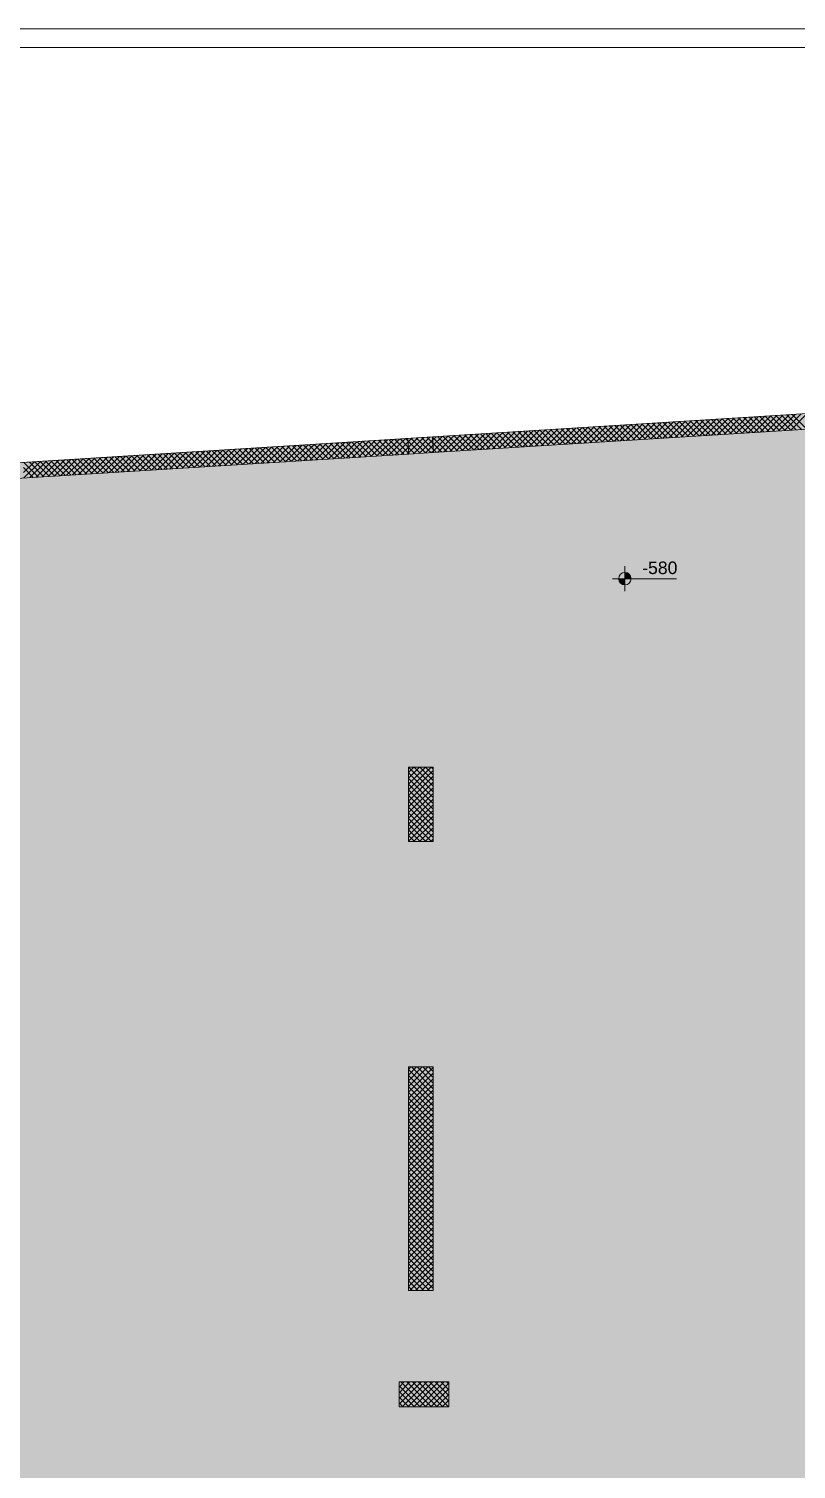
# Model space of a CAD drawing. Header units: metres. Extents: x 312 to 313.4, y 204 to 204.42.
# Drawn here: x 312.9706 to 313.1007, y 204.1772 to 204.4214 of the extents above; entities that cross this region are included whole.
import ezdxf

# ---------------------------------------------------------------- set-up
doc = ezdxf.new("R2010")
doc.units = ezdxf.units.M
for name, color, linetype, true_color in [('PDF_2D Drafting - General', 7, 'Continuous', 0x999999), ('PDF_A - Dimensionimi', 7, 'Continuous', 0x999999), ('PDF_A - Fleta', 7, 'Continuous', 0x6a6a6a), ('PDF_A - Muret', 7, 'Continuous', 0xaaaaaa), ('PDF_A - Shtyllat', 7, 'Continuous', 0x999999), ('PDF_A - Shtyllat bodrum', 7, 'Continuous', 0x999999)]:
    doc.layers.add(name, color=color, linetype=linetype, true_color=true_color)
doc.styles.add('PDF Arial', font='arial.ttf')

# ---------------------------------------------------------------- blocks, each defined once
blk = doc.blocks.new('bodrumi')
at = {"layer": 'PDF_2D Drafting - General', "true_color": 0xffffff, "transparency": 33554559}
blk.add_hatch(color=7, dxfattribs=at).paths.add_polyline_path([(0.00316, 0.24951), (0.00316, -0.0437), (-0.31895, -0.0437), (-0.31895, 0.21459), (-0.3188, 0.21675), (-0.31836, 0.21887), (-0.31763, 0.2209), (-0.31663, 0.22282), (-0.31538, 0.22459), (-0.3139, 0.22616), (-0.31221, 0.22752), (-0.31036, 0.22864), (-0.30837, 0.22949), (-0.30629, 0.23007), (-0.30414, 0.23035)])
at = {"layer": 'PDF_A - Dimensionimi', "transparency": 33554559}
for points in [[(-0.15644, 0.2135), (-0.15644, 0.21245), (-0.15684, 0.21253), (-0.15718, 0.21276), (-0.15741, 0.2131), (-0.15749, 0.2135)], [(-0.15644, 0.2135), (-0.15644, 0.21455), (-0.15604, 0.21447), (-0.1557, 0.21425), (-0.15547, 0.2139), (-0.15539, 0.2135)]]:
    blk.add_hatch(color=256, dxfattribs=at).paths.add_polyline_path(points)
at = {"layer": 'PDF_A - Muret', "true_color": 0xcccccc, "transparency": 33554559}
blk.add_hatch(color=254, dxfattribs=at).paths.add_polyline_path([(-0.26271, 0.23293), (-0.26255, 0.23031), (-0.25834, 0.23057), (-0.25851, 0.23319), (-0.19325, 0.23726), (-0.19309, 0.23463), (-0.29978, 0.22798), (-0.29994, 0.23061)])
at = {"layer": 'PDF_2D Drafting - General', "color": 8, "lineweight": 9, "true_color": 0x7f7f7f}
blk.add_lwpolyline([(0.00316, 0.24951), (-0.30414, 0.23035)], dxfattribs=at)
at = {"layer": 'PDF_A - Dimensionimi', "lineweight": 5}
for points in [[(-0.15644, 0.2114), (-0.15644, 0.21561)], [(-0.15855, 0.2135), (-0.15433, 0.2135)], [(-0.15433, 0.2135), (-0.14768, 0.2135)]]:
    blk.add_lwpolyline(points, dxfattribs=at)
blk.add_ellipse((-0.15644, 0.2135), major_axis=(0, 0.00105), ratio=0.999839, dxfattribs=at)
at = {"layer": 'PDF_A - Fleta', "color": 253, "lineweight": 5, "true_color": 0x999999}
for points in [[(-0.41369, 0.3067), (0.17388, 0.3067)], [(-0.3979, 0.30355), (0.17068, 0.30355)]]:
    blk.add_lwpolyline(points, dxfattribs=at)
at = {"layer": 'PDF_A - Muret', "color": 8, "lineweight": 18, "true_color": 0x7f7f7f}
for points in [[(-0.12369, 0.2416), (-0.18905, 0.23752)], [(-0.19325, 0.23726), (-0.25851, 0.23319)], [(-0.18888, 0.2349), (-0.12352, 0.23897)], [(-0.29978, 0.22798), (-0.19309, 0.23463)]]:
    blk.add_lwpolyline(points, dxfattribs=at)
at = {"layer": 'PDF_A - Muret', "lineweight": 9}
for points in [[(-0.16342, 0.23648), (-0.16061, 0.2393)], [(-0.16239, 0.23655), (-0.15958, 0.23936)], [(-0.16136, 0.23661), (-0.15855, 0.23942)], [(-0.1584, 0.2368), (-0.16088, 0.23928)], [(-0.16033, 0.23668), (-0.15752, 0.23949)], [(-0.15749, 0.23685), (-0.15997, 0.23934)], [(-0.1593, 0.23674), (-0.15648, 0.23955)], [(-0.15658, 0.23691), (-0.15906, 0.23939)], [(-0.15826, 0.23681), (-0.15545, 0.23962)], [(-0.15567, 0.23697), (-0.15815, 0.23945)], [(-0.15476, 0.23702), (-0.15724, 0.23951)], [(-0.15723, 0.23687), (-0.15442, 0.23968)], [(-0.15385, 0.23708), (-0.15633, 0.23956)], [(-0.1562, 0.23693), (-0.15339, 0.23975)], [(-0.15294, 0.23714), (-0.15542, 0.23962)], [(-0.15517, 0.237), (-0.15236, 0.23981)], [(-0.15203, 0.23719), (-0.15451, 0.23968)], [(-0.15414, 0.23706), (-0.15132, 0.23988)], [(-0.15112, 0.23725), (-0.1536, 0.23973)], [(-0.1531, 0.23713), (-0.15029, 0.23994)], [(-0.1502, 0.23731), (-0.15269, 0.23979)], [(-0.15207, 0.23719), (-0.14926, 0.24)], [(-0.14929, 0.23737), (-0.15178, 0.23985)], [(-0.15104, 0.23726), (-0.14823, 0.24007)], [(-0.14838, 0.23742), (-0.15086, 0.2399)], [(-0.15001, 0.23732), (-0.1472, 0.24013)], [(-0.14747, 0.23748), (-0.14995, 0.23996)], [(-0.14656, 0.23754), (-0.14904, 0.24002)], [(-0.14898, 0.23738), (-0.14616, 0.2402)], [(-0.14565, 0.23759), (-0.14813, 0.24007)], [(-0.14794, 0.23745), (-0.14513, 0.24026)], [(-0.14474, 0.23765), (-0.14722, 0.24013)], [(-0.14691, 0.23751), (-0.1441, 0.24033)], [(-0.14383, 0.23771), (-0.14631, 0.24019)], [(-0.14588, 0.23758), (-0.14307, 0.24039)], [(-0.14292, 0.23776), (-0.1454, 0.24024)], [(-0.14485, 0.23764), (-0.14204, 0.24045)], [(-0.14201, 0.23782), (-0.14449, 0.2403)], [(-0.14382, 0.23771), (-0.141, 0.24052)], [(-0.1411, 0.23788), (-0.14358, 0.24036)], [(-0.14278, 0.23777), (-0.13997, 0.24058)], [(-0.14018, 0.23793), (-0.14267, 0.24041)], [(-0.13927, 0.23799), (-0.14176, 0.24047)], [(-0.14175, 0.23784), (-0.13894, 0.24065)], [(-0.13836, 0.23805), (-0.14085, 0.24053)], [(-0.14072, 0.2379), (-0.13791, 0.24071)], [(-0.13745, 0.2381), (-0.13993, 0.24059)], [(-0.13969, 0.23796), (-0.13688, 0.24078)], [(-0.13654, 0.23816), (-0.13902, 0.24064)], [(-0.13866, 0.23803), (-0.13584, 0.24084)], [(-0.13563, 0.23822), (-0.13811, 0.2407)], [(-0.13762, 0.23809), (-0.13481, 0.2409)], [(-0.13472, 0.23827), (-0.1372, 0.24076)], [(-0.13659, 0.23816), (-0.13378, 0.24097)], [(-0.13381, 0.23833), (-0.13629, 0.24081)], [(-0.13556, 0.23822), (-0.13275, 0.24103)], [(-0.1329, 0.23839), (-0.13538, 0.24087)], [(-0.13453, 0.23829), (-0.13172, 0.2411)], [(-0.13199, 0.23844), (-0.13447, 0.24093)], [(-0.13108, 0.2385), (-0.13356, 0.24098)], [(-0.1335, 0.23835), (-0.13068, 0.24116)], [(-0.13017, 0.23856), (-0.13265, 0.24104)], [(-0.13246, 0.23841), (-0.12965, 0.24123)], [(-0.12925, 0.23861), (-0.13174, 0.2411)], [(-0.13143, 0.23848), (-0.12862, 0.24129)], [(-0.12834, 0.23867), (-0.13083, 0.24115)], [(-0.1304, 0.23854), (-0.12759, 0.24135)], [(-0.12743, 0.23873), (-0.12992, 0.24121)], [(-0.12937, 0.23861), (-0.12656, 0.24142)], [(-0.12652, 0.23878), (-0.129, 0.24127)], [(-0.12834, 0.23867), (-0.12552, 0.24148)], [(-0.12561, 0.23884), (-0.12809, 0.24132)], [(-0.20264, 0.23404), (-0.19983, 0.23685)], [(-0.20161, 0.2341), (-0.19879, 0.23692)], [(-0.20057, 0.23417), (-0.19776, 0.23698)], [(-0.19757, 0.23436), (-0.20005, 0.23684)], [(-0.19954, 0.23423), (-0.19673, 0.23704)], [(-0.19666, 0.23441), (-0.19914, 0.23689)], [(-0.19851, 0.2343), (-0.1957, 0.23711)], [(-0.19575, 0.23447), (-0.19823, 0.23695)], [(-0.19748, 0.23436), (-0.19467, 0.23717)], [(-0.19484, 0.23453), (-0.19732, 0.23701)], [(-0.19645, 0.23443), (-0.19363, 0.23724)], [(-0.19392, 0.23458), (-0.19641, 0.23706)], [(-0.19309, 0.23472), (-0.1955, 0.23712)], [(-0.19316, 0.23575), (-0.19458, 0.23718)], [(-0.19322, 0.23678), (-0.19367, 0.23724)], [(-0.18664, 0.23504), (-0.18904, 0.23744)], [(-0.18902, 0.23702), (-0.18847, 0.23756)], [(-0.18896, 0.23611), (-0.18744, 0.23762)], [(-0.1889, 0.23519), (-0.18641, 0.23769)], [(-0.18573, 0.23509), (-0.18821, 0.23758)], [(-0.18819, 0.23494), (-0.18538, 0.23775)], [(-0.18482, 0.23515), (-0.1873, 0.23763)], [(-0.18716, 0.235), (-0.18435, 0.23782)], [(-0.18391, 0.23521), (-0.18639, 0.23769)], [(-0.18613, 0.23507), (-0.18331, 0.23788)], [(-0.18299, 0.23526), (-0.18548, 0.23775)], [(-0.18509, 0.23513), (-0.18228, 0.23795)], [(-0.18208, 0.23532), (-0.18457, 0.2378)], [(-0.18406, 0.2352), (-0.18125, 0.23801)], [(-0.18117, 0.23538), (-0.18365, 0.23786)], [(-0.18303, 0.23526), (-0.18022, 0.23807)], [(-0.18026, 0.23543), (-0.18274, 0.23792)], [(-0.182, 0.23533), (-0.17919, 0.23814)], [(-0.17935, 0.23549), (-0.18183, 0.23797)], [(-0.18097, 0.23539), (-0.17815, 0.2382)], [(-0.17844, 0.23555), (-0.18092, 0.23803)], [(-0.17753, 0.2356), (-0.18001, 0.23809)], [(-0.17993, 0.23545), (-0.17712, 0.23827)], [(-0.17662, 0.23566), (-0.1791, 0.23814)], [(-0.1789, 0.23552), (-0.17609, 0.23833)], [(-0.17571, 0.23572), (-0.17819, 0.2382)], [(-0.17787, 0.23558), (-0.17506, 0.2384)], [(-0.1748, 0.23578), (-0.17728, 0.23826)], [(-0.17684, 0.23565), (-0.17403, 0.23846)], [(-0.17389, 0.23583), (-0.17637, 0.23831)], [(-0.17581, 0.23571), (-0.17299, 0.23852)], [(-0.17298, 0.23589), (-0.17546, 0.23837)], [(-0.17477, 0.23578), (-0.17196, 0.23859)], [(-0.17206, 0.23595), (-0.17455, 0.23843)], [(-0.17374, 0.23584), (-0.17093, 0.23865)], [(-0.17115, 0.236), (-0.17364, 0.23848)], [(-0.17024, 0.23606), (-0.17272, 0.23854)], [(-0.17271, 0.23591), (-0.1699, 0.23872)], [(-0.16933, 0.23612), (-0.17181, 0.2386)], [(-0.17168, 0.23597), (-0.16887, 0.23878)], [(-0.16842, 0.23617), (-0.1709, 0.23865)], [(-0.17065, 0.23603), (-0.16783, 0.23885)], [(-0.16751, 0.23623), (-0.16999, 0.23871)], [(-0.16961, 0.2361), (-0.1668, 0.23891)], [(-0.1666, 0.23629), (-0.16908, 0.23877)], [(-0.16858, 0.23616), (-0.16577, 0.23897)], [(-0.16569, 0.23634), (-0.16817, 0.23882)], [(-0.16755, 0.23623), (-0.16474, 0.23904)], [(-0.16478, 0.2364), (-0.16726, 0.23888)], [(-0.16652, 0.23629), (-0.16371, 0.2391)], [(-0.16387, 0.23646), (-0.16635, 0.23894)], [(-0.16549, 0.23636), (-0.16267, 0.23917)], [(-0.16296, 0.23651), (-0.16544, 0.239)], [(-0.16205, 0.23657), (-0.16453, 0.23905)], [(-0.16445, 0.23642), (-0.16164, 0.23923)], [(-0.16113, 0.23663), (-0.16362, 0.23911)], [(-0.16022, 0.23668), (-0.16271, 0.23917)], [(-0.15931, 0.23674), (-0.16179, 0.23922)], [(-0.24185, 0.23159), (-0.23904, 0.23441)], [(-0.24082, 0.23166), (-0.23801, 0.23447)], [(-0.23979, 0.23172), (-0.23698, 0.23454)], [(-0.23673, 0.23191), (-0.23922, 0.2344)], [(-0.23876, 0.23179), (-0.23594, 0.2346)], [(-0.23582, 0.23197), (-0.2383, 0.23445)], [(-0.23772, 0.23185), (-0.23491, 0.23466)], [(-0.23491, 0.23203), (-0.23739, 0.23451)], [(-0.23669, 0.23192), (-0.23388, 0.23473)], [(-0.234, 0.23208), (-0.23648, 0.23457)], [(-0.23566, 0.23198), (-0.23285, 0.23479)], [(-0.23309, 0.23214), (-0.23557, 0.23462)], [(-0.23218, 0.2322), (-0.23466, 0.23468)], [(-0.23463, 0.23205), (-0.23182, 0.23486)], [(-0.23127, 0.23225), (-0.23375, 0.23474)], [(-0.2336, 0.23211), (-0.23078, 0.23492)], [(-0.23036, 0.23231), (-0.23284, 0.23479)], [(-0.23256, 0.23217), (-0.22975, 0.23499)], [(-0.22945, 0.23237), (-0.23193, 0.23485)], [(-0.23153, 0.23224), (-0.22872, 0.23505)], [(-0.22854, 0.23242), (-0.23102, 0.23491)], [(-0.2305, 0.2323), (-0.22769, 0.23511)], [(-0.22763, 0.23248), (-0.23011, 0.23496)], [(-0.22947, 0.23237), (-0.22666, 0.23518)], [(-0.22671, 0.23254), (-0.2292, 0.23502)], [(-0.22844, 0.23243), (-0.22562, 0.23524)], [(-0.2258, 0.2326), (-0.22829, 0.23508)], [(-0.2274, 0.2325), (-0.22459, 0.23531)], [(-0.22489, 0.23265), (-0.22737, 0.23513)], [(-0.22398, 0.23271), (-0.22646, 0.23519)], [(-0.22637, 0.23256), (-0.22356, 0.23537)], [(-0.22307, 0.23277), (-0.22555, 0.23525)], [(-0.22534, 0.23262), (-0.22253, 0.23544)], [(-0.22216, 0.23282), (-0.22464, 0.2353)], [(-0.22431, 0.23269), (-0.2215, 0.2355)], [(-0.22125, 0.23288), (-0.22373, 0.23536)], [(-0.22328, 0.23275), (-0.22046, 0.23556)], [(-0.22034, 0.23294), (-0.22282, 0.23542)], [(-0.22224, 0.23282), (-0.21943, 0.23563)], [(-0.21943, 0.23299), (-0.22191, 0.23547)], [(-0.22121, 0.23288), (-0.2184, 0.23569)], [(-0.21852, 0.23305), (-0.221, 0.23553)], [(-0.22018, 0.23295), (-0.21737, 0.23576)], [(-0.21761, 0.23311), (-0.22009, 0.23559)], [(-0.2167, 0.23316), (-0.21918, 0.23565)], [(-0.21915, 0.23301), (-0.21634, 0.23582)], [(-0.21578, 0.23322), (-0.21827, 0.2357)], [(-0.21812, 0.23307), (-0.2153, 0.23589)], [(-0.21487, 0.23328), (-0.21736, 0.23576)], [(-0.21708, 0.23314), (-0.21427, 0.23595)], [(-0.21396, 0.23333), (-0.21644, 0.23582)], [(-0.21605, 0.2332), (-0.21324, 0.23602)], [(-0.21305, 0.23339), (-0.21553, 0.23587)], [(-0.21502, 0.23327), (-0.21221, 0.23608)], [(-0.21214, 0.23345), (-0.21462, 0.23593)], [(-0.21399, 0.23333), (-0.21118, 0.23614)], [(-0.21123, 0.2335), (-0.21371, 0.23599)], [(-0.21296, 0.2334), (-0.21014, 0.23621)], [(-0.21032, 0.23356), (-0.2128, 0.23604)], [(-0.21192, 0.23346), (-0.20911, 0.23627)], [(-0.20941, 0.23362), (-0.21189, 0.2361)], [(-0.2085, 0.23367), (-0.21098, 0.23616)], [(-0.21089, 0.23352), (-0.20808, 0.23634)], [(-0.20759, 0.23373), (-0.21007, 0.23621)], [(-0.20986, 0.23359), (-0.20705, 0.2364)], [(-0.20668, 0.23379), (-0.20916, 0.23627)], [(-0.20883, 0.23365), (-0.20602, 0.23647)], [(-0.20577, 0.23384), (-0.20825, 0.23633)], [(-0.2078, 0.23372), (-0.20498, 0.23653)], [(-0.20485, 0.2339), (-0.20734, 0.23638)], [(-0.20676, 0.23378), (-0.20395, 0.23659)], [(-0.20394, 0.23396), (-0.20643, 0.23644)], [(-0.20573, 0.23385), (-0.20292, 0.23666)], [(-0.20303, 0.23401), (-0.20551, 0.2365)], [(-0.2047, 0.23391), (-0.20189, 0.23672)], [(-0.20212, 0.23407), (-0.2046, 0.23655)], [(-0.20121, 0.23413), (-0.20369, 0.23661)], [(-0.20367, 0.23398), (-0.20086, 0.23679)], [(-0.2003, 0.23419), (-0.20278, 0.23667)], [(-0.19939, 0.23424), (-0.20187, 0.23672)], [(-0.19848, 0.2343), (-0.20096, 0.23678)], [(-0.19541, 0.23449), (-0.19321, 0.23669)], [(-0.19438, 0.23455), (-0.19316, 0.23578)], [(-0.19335, 0.23462), (-0.1931, 0.23487)], [(-0.18755, 0.23498), (-0.18898, 0.23641)], [(-0.18846, 0.23492), (-0.18891, 0.23538)], [(-0.25677, 0.23066), (-0.25845, 0.23235)], [(-0.2584, 0.23149), (-0.25658, 0.23331)], [(-0.25834, 0.23058), (-0.25555, 0.23338)], [(-0.25586, 0.23072), (-0.25834, 0.2332)], [(-0.25495, 0.23078), (-0.25743, 0.23326)], [(-0.25733, 0.23063), (-0.25452, 0.23344)], [(-0.25404, 0.23083), (-0.25652, 0.23332)], [(-0.2563, 0.23069), (-0.25349, 0.23351)], [(-0.25313, 0.23089), (-0.25561, 0.23337)], [(-0.25527, 0.23076), (-0.25245, 0.23357)], [(-0.25222, 0.23095), (-0.2547, 0.23343)], [(-0.25423, 0.23082), (-0.25142, 0.23363)], [(-0.25131, 0.23101), (-0.25379, 0.23349)], [(-0.2532, 0.23089), (-0.25039, 0.2337)], [(-0.2504, 0.23106), (-0.25288, 0.23354)], [(-0.25217, 0.23095), (-0.24936, 0.23376)], [(-0.24949, 0.23112), (-0.25197, 0.2336)], [(-0.25114, 0.23102), (-0.24833, 0.23383)], [(-0.24857, 0.23118), (-0.25106, 0.23366)], [(-0.24766, 0.23123), (-0.25015, 0.23371)], [(-0.25011, 0.23108), (-0.2473, 0.23389)], [(-0.24675, 0.23129), (-0.24923, 0.23377)], [(-0.24908, 0.23114), (-0.24626, 0.23396)], [(-0.24584, 0.23135), (-0.24832, 0.23383)], [(-0.24804, 0.23121), (-0.24523, 0.23402)], [(-0.24493, 0.2314), (-0.24741, 0.23388)], [(-0.24701, 0.23127), (-0.2442, 0.23409)], [(-0.24402, 0.23146), (-0.2465, 0.23394)], [(-0.24598, 0.23134), (-0.24317, 0.23415)], [(-0.24311, 0.23152), (-0.24559, 0.234)], [(-0.24495, 0.2314), (-0.24214, 0.23421)], [(-0.2422, 0.23157), (-0.24468, 0.23406)], [(-0.24392, 0.23147), (-0.2411, 0.23428)], [(-0.24129, 0.23163), (-0.24377, 0.23411)], [(-0.24288, 0.23153), (-0.24007, 0.23434)], [(-0.24038, 0.23169), (-0.24286, 0.23417)], [(-0.23947, 0.23174), (-0.24195, 0.23423)], [(-0.23856, 0.2318), (-0.24104, 0.23428)], [(-0.23764, 0.23186), (-0.24013, 0.23434)]]:
    blk.add_lwpolyline(points, dxfattribs=at)
at = {"layer": 'PDF_A - Muret', "color": 254, "true_color": 0xcccccc, "transparency": 33554559}
blk.add_solid([(-0.12369, 0.2416), (-0.12352, 0.23897), (-0.18905, 0.23752), (-0.18888, 0.2349)], dxfattribs=at)
at = {"layer": 'PDF_A - Shtyllat', "lineweight": 5}
for points in [[(-0.19316, 0.17772), (-0.18931, 0.18157)], [(-0.19316, 0.17869), (-0.19028, 0.18157)], [(-0.19316, 0.17966), (-0.19125, 0.18157)], [(-0.19316, 0.18062), (-0.19222, 0.18157)], [(-0.18895, 0.17736), (-0.19316, 0.18157)], [(-0.19316, 0.17675), (-0.18895, 0.18096)], [(-0.18895, 0.17832), (-0.19219, 0.18157)], [(-0.18895, 0.17929), (-0.19122, 0.18157)], [(-0.18895, 0.18026), (-0.19026, 0.18157)], [(-0.18895, 0.18123), (-0.18929, 0.18157)], [(-0.18895, 0.17639), (-0.19316, 0.1806)], [(-0.19316, 0.17578), (-0.18895, 0.18)], [(-0.18895, 0.17542), (-0.19316, 0.17963)], [(-0.19316, 0.17482), (-0.18895, 0.17903)], [(-0.18895, 0.17445), (-0.19316, 0.17866)], [(-0.19316, 0.17385), (-0.18895, 0.17806)], [(-0.18895, 0.17348), (-0.19316, 0.1777)], [(-0.19316, 0.17288), (-0.18895, 0.17709)], [(-0.18895, 0.17252), (-0.19316, 0.17673)], [(-0.19316, 0.17191), (-0.18895, 0.17612)], [(-0.18895, 0.17155), (-0.19316, 0.17576)], [(-0.19316, 0.17095), (-0.18895, 0.17516)], [(-0.18895, 0.17058), (-0.19316, 0.17479)], [(-0.19316, 0.16998), (-0.18895, 0.17419)], [(-0.18895, 0.16961), (-0.19316, 0.17383)], [(-0.19316, 0.16901), (-0.18895, 0.17322)], [(-0.18924, 0.16893), (-0.19316, 0.17286)], [(-0.1902, 0.16893), (-0.19316, 0.17189)], [(-0.19117, 0.16893), (-0.19316, 0.17092)], [(-0.19227, 0.16893), (-0.18895, 0.17225)], [(-0.1913, 0.16893), (-0.18895, 0.17129)], [(-0.19214, 0.16893), (-0.19316, 0.16995)], [(-0.19311, 0.16893), (-0.19316, 0.16899)], [(-0.19033, 0.16893), (-0.18895, 0.17032)], [(-0.18937, 0.16893), (-0.18895, 0.16935)], [(-0.19316, 0.1274), (-0.18984, 0.13073)], [(-0.19316, 0.12837), (-0.1908, 0.13073)], [(-0.19316, 0.12934), (-0.19177, 0.13073)], [(-0.19316, 0.13031), (-0.19274, 0.13073)], [(-0.19316, 0.12644), (-0.18895, 0.13065)], [(-0.18895, 0.12607), (-0.19316, 0.13028)], [(-0.19316, 0.12547), (-0.18895, 0.12968)], [(-0.18895, 0.12704), (-0.19263, 0.13073)], [(-0.18895, 0.12801), (-0.19167, 0.13073)], [(-0.18895, 0.12897), (-0.1907, 0.13073)], [(-0.18895, 0.12994), (-0.18973, 0.13073)], [(-0.18895, 0.1251), (-0.19316, 0.12931)], [(-0.19316, 0.1245), (-0.18895, 0.12871)], [(-0.18895, 0.12414), (-0.19316, 0.12835)], [(-0.19316, 0.12353), (-0.18895, 0.12774)], [(-0.18895, 0.12317), (-0.19316, 0.12738)], [(-0.19316, 0.12257), (-0.18895, 0.12678)], [(-0.18895, 0.1222), (-0.19316, 0.12641)], [(-0.19316, 0.1216), (-0.18895, 0.12581)], [(-0.18895, 0.12123), (-0.19316, 0.12544)], [(-0.19316, 0.12063), (-0.18895, 0.12484)], [(-0.18895, 0.12027), (-0.19316, 0.12448)], [(-0.19316, 0.11966), (-0.18895, 0.12387)], [(-0.18895, 0.1193), (-0.19316, 0.12351)], [(-0.19316, 0.1187), (-0.18895, 0.12291)], [(-0.18895, 0.11833), (-0.19316, 0.12254)], [(-0.19316, 0.11773), (-0.18895, 0.12194)], [(-0.18895, 0.11736), (-0.19316, 0.12157)], [(-0.19316, 0.11676), (-0.18895, 0.12097)], [(-0.18895, 0.1164), (-0.19316, 0.12061)], [(-0.19316, 0.11579), (-0.18895, 0.12)], [(-0.18895, 0.11543), (-0.19316, 0.11964)], [(-0.19316, 0.11482), (-0.18895, 0.11904)], [(-0.18895, 0.11446), (-0.19316, 0.11867)], [(-0.19316, 0.11386), (-0.18895, 0.11807)], [(-0.18895, 0.11349), (-0.19316, 0.1177)], [(-0.19316, 0.11289), (-0.18895, 0.1171)], [(-0.18895, 0.11252), (-0.19316, 0.11674)], [(-0.19316, 0.11192), (-0.18895, 0.11613)], [(-0.18895, 0.11156), (-0.19316, 0.11577)], [(-0.19316, 0.11095), (-0.18895, 0.11516)], [(-0.18895, 0.11059), (-0.19316, 0.1148)], [(-0.19316, 0.10999), (-0.18895, 0.1142)], [(-0.18895, 0.10962), (-0.19316, 0.11383)], [(-0.19316, 0.10902), (-0.18895, 0.11323)], [(-0.18895, 0.10865), (-0.19316, 0.11286)], [(-0.19316, 0.10805), (-0.18895, 0.11226)], [(-0.18895, 0.10769), (-0.19316, 0.1119)], [(-0.19316, 0.10708), (-0.18895, 0.11129)], [(-0.18895, 0.10672), (-0.19316, 0.11093)], [(-0.19316, 0.10612), (-0.18895, 0.11033)], [(-0.18895, 0.10575), (-0.19316, 0.10996)], [(-0.19316, 0.10515), (-0.18895, 0.10936)], [(-0.18895, 0.10478), (-0.19316, 0.10899)], [(-0.19316, 0.10418), (-0.18895, 0.10839)], [(-0.18895, 0.10382), (-0.19316, 0.10803)], [(-0.19316, 0.10321), (-0.18895, 0.10742)], [(-0.18895, 0.10285), (-0.19316, 0.10706)], [(-0.19316, 0.10225), (-0.18895, 0.10646)], [(-0.18895, 0.10188), (-0.19316, 0.10609)], [(-0.19316, 0.10128), (-0.18895, 0.10549)], [(-0.18895, 0.10091), (-0.19316, 0.10512)], [(-0.19316, 0.10031), (-0.18895, 0.10452)], [(-0.18895, 0.09995), (-0.19316, 0.10416)], [(-0.19316, 0.09934), (-0.18895, 0.10355)], [(-0.18895, 0.09898), (-0.19316, 0.10319)], [(-0.19316, 0.09838), (-0.18895, 0.10259)], [(-0.18895, 0.09801), (-0.19316, 0.10222)], [(-0.19316, 0.09741), (-0.18895, 0.10162)], [(-0.18895, 0.09704), (-0.19316, 0.10125)], [(-0.19316, 0.09644), (-0.18895, 0.10065)], [(-0.18895, 0.09608), (-0.19316, 0.10029)], [(-0.19316, 0.09547), (-0.18895, 0.09968)], [(-0.18895, 0.09511), (-0.19316, 0.09932)], [(-0.19316, 0.0945), (-0.18895, 0.09872)], [(-0.18895, 0.09414), (-0.19316, 0.09835)], [(-0.19316, 0.09354), (-0.18895, 0.09775)], [(-0.18895, 0.09317), (-0.19316, 0.09738)], [(-0.18957, 0.09283), (-0.19316, 0.09642)], [(-0.19054, 0.09283), (-0.19316, 0.09545)], [(-0.1929, 0.09283), (-0.18895, 0.09678)], [(-0.19193, 0.09283), (-0.18895, 0.09581)], [(-0.19151, 0.09283), (-0.19316, 0.09448)], [(-0.19248, 0.09283), (-0.19316, 0.09351)], [(-0.19096, 0.09283), (-0.18895, 0.09484)], [(-0.18999, 0.09283), (-0.18895, 0.09388)], [(-0.18903, 0.09283), (-0.18895, 0.09291)], [(-0.19474, 0.07357), (-0.19096, 0.07735)], [(-0.19474, 0.07454), (-0.19192, 0.07735)], [(-0.19474, 0.07551), (-0.19289, 0.07735)], [(-0.19474, 0.07648), (-0.19386, 0.07735)], [(-0.19118, 0.07314), (-0.19474, 0.07671)], [(-0.19214, 0.07314), (-0.19474, 0.07574)], [(-0.19021, 0.07314), (-0.19442, 0.07735)], [(-0.1942, 0.07314), (-0.18999, 0.07735)], [(-0.18924, 0.07314), (-0.19345, 0.07735)], [(-0.19323, 0.07314), (-0.18902, 0.07735)], [(-0.18827, 0.07314), (-0.19248, 0.07735)], [(-0.19226, 0.07314), (-0.18805, 0.07735)], [(-0.1873, 0.07314), (-0.19152, 0.07735)], [(-0.1913, 0.07314), (-0.18709, 0.07735)], [(-0.18634, 0.07314), (-0.19055, 0.07735)], [(-0.19033, 0.07314), (-0.18632, 0.07716)], [(-0.18632, 0.07409), (-0.18958, 0.07735)], [(-0.18936, 0.07314), (-0.18632, 0.07619)], [(-0.18632, 0.07506), (-0.18861, 0.07735)], [(-0.18632, 0.07603), (-0.18764, 0.07735)], [(-0.18632, 0.07699), (-0.18668, 0.07735)], [(-0.19311, 0.07314), (-0.19474, 0.07477)], [(-0.19408, 0.07314), (-0.19474, 0.0738)], [(-0.18839, 0.07314), (-0.18632, 0.07522)], [(-0.18743, 0.07314), (-0.18632, 0.07425)], [(-0.18646, 0.07314), (-0.18632, 0.07329)]]:
    blk.add_lwpolyline(points, dxfattribs=at)
at = {"layer": 'PDF_A - Shtyllat', "color": 8, "lineweight": 18, "true_color": 0x7f7f7f}
for points in [[(-0.18895, 0.18157), (-0.19316, 0.18157)], [(-0.19316, 0.18157), (-0.19316, 0.16893)], [(-0.18895, 0.16893), (-0.18895, 0.18157)], [(-0.19316, 0.16893), (-0.18895, 0.16893)], [(-0.18895, 0.13073), (-0.19316, 0.13073)], [(-0.19316, 0.13073), (-0.19316, 0.09283)], [(-0.18895, 0.09283), (-0.18895, 0.13073)], [(-0.19316, 0.09283), (-0.18895, 0.09283)], [(-0.18632, 0.07735), (-0.19474, 0.07735)], [(-0.19474, 0.07735), (-0.19474, 0.07314)], [(-0.18632, 0.07314), (-0.18632, 0.07735)], [(-0.19474, 0.07314), (-0.18632, 0.07314)]]:
    blk.add_lwpolyline(points, dxfattribs=at)
at = {"layer": 'PDF_A - Shtyllat', "color": 253, "true_color": 0xaaaaaa, "transparency": 33554559}
for points in [[(-0.19316, 0.16893), (-0.19316, 0.18157), (-0.18895, 0.16893), (-0.18895, 0.18157)], [(-0.19316, 0.09283), (-0.19316, 0.13073), (-0.18895, 0.09283), (-0.18895, 0.13073)], [(-0.19474, 0.07314), (-0.19474, 0.07735), (-0.18632, 0.07314), (-0.18632, 0.07735)]]:
    blk.add_solid(points, dxfattribs=at)
at = {"layer": 'PDF_A - Shtyllat bodrum', "color": 8, "lineweight": 18, "true_color": 0x7f7f7f}
for points in [[(-0.18905, 0.23752), (-0.19325, 0.23726)], [(-0.19325, 0.23726), (-0.19309, 0.23463)], [(-0.18888, 0.2349), (-0.18905, 0.23752)], [(-0.19309, 0.23463), (-0.18888, 0.2349)]]:
    blk.add_lwpolyline(points, dxfattribs=at)
at = {"layer": 'PDF_A - Shtyllat bodrum', "lineweight": 5}
for points in [[(-0.19321, 0.23669), (-0.1926, 0.2373)], [(-0.19316, 0.23578), (-0.19157, 0.23737)], [(-0.1931, 0.23487), (-0.19054, 0.23743)], [(-0.19028, 0.23481), (-0.19276, 0.23729)], [(-0.19232, 0.23468), (-0.18951, 0.23749)], [(-0.18937, 0.23487), (-0.19185, 0.23735)], [(-0.19129, 0.23475), (-0.18902, 0.23702)], [(-0.18891, 0.23538), (-0.19094, 0.23741)], [(-0.18898, 0.23641), (-0.19003, 0.23746)], [(-0.18904, 0.23744), (-0.18912, 0.23752)], [(-0.19119, 0.23475), (-0.19322, 0.23678)], [(-0.1921, 0.2347), (-0.19316, 0.23575)], [(-0.19301, 0.23464), (-0.19309, 0.23472)], [(-0.19025, 0.23481), (-0.18896, 0.23611)], [(-0.18922, 0.23488), (-0.1889, 0.23519)]]:
    blk.add_lwpolyline(points, dxfattribs=at)
at = {"layer": 'PDF_A - Shtyllat bodrum', "color": 253, "true_color": 0xaaaaaa, "transparency": 33554559}
blk.add_solid([(-0.19309, 0.23463), (-0.19325, 0.23726), (-0.18888, 0.2349), (-0.18905, 0.23752)], dxfattribs=at)
at = {"layer": 'PDF_A - Dimensionimi', "insert": (-0.15352, 0.21425), "char_height": 0.0021275, "attachment_point": 7, "style": 'PDF Arial'}
blk.add_mtext('\\W1.005032;-580', dxfattribs=at)

msp = doc.modelspace()

# ---------------------------------------------------------------- block references
msp.add_blockref('bodrumi', (313.2281, 204.11467))

doc.saveas('drawing.dxf')
